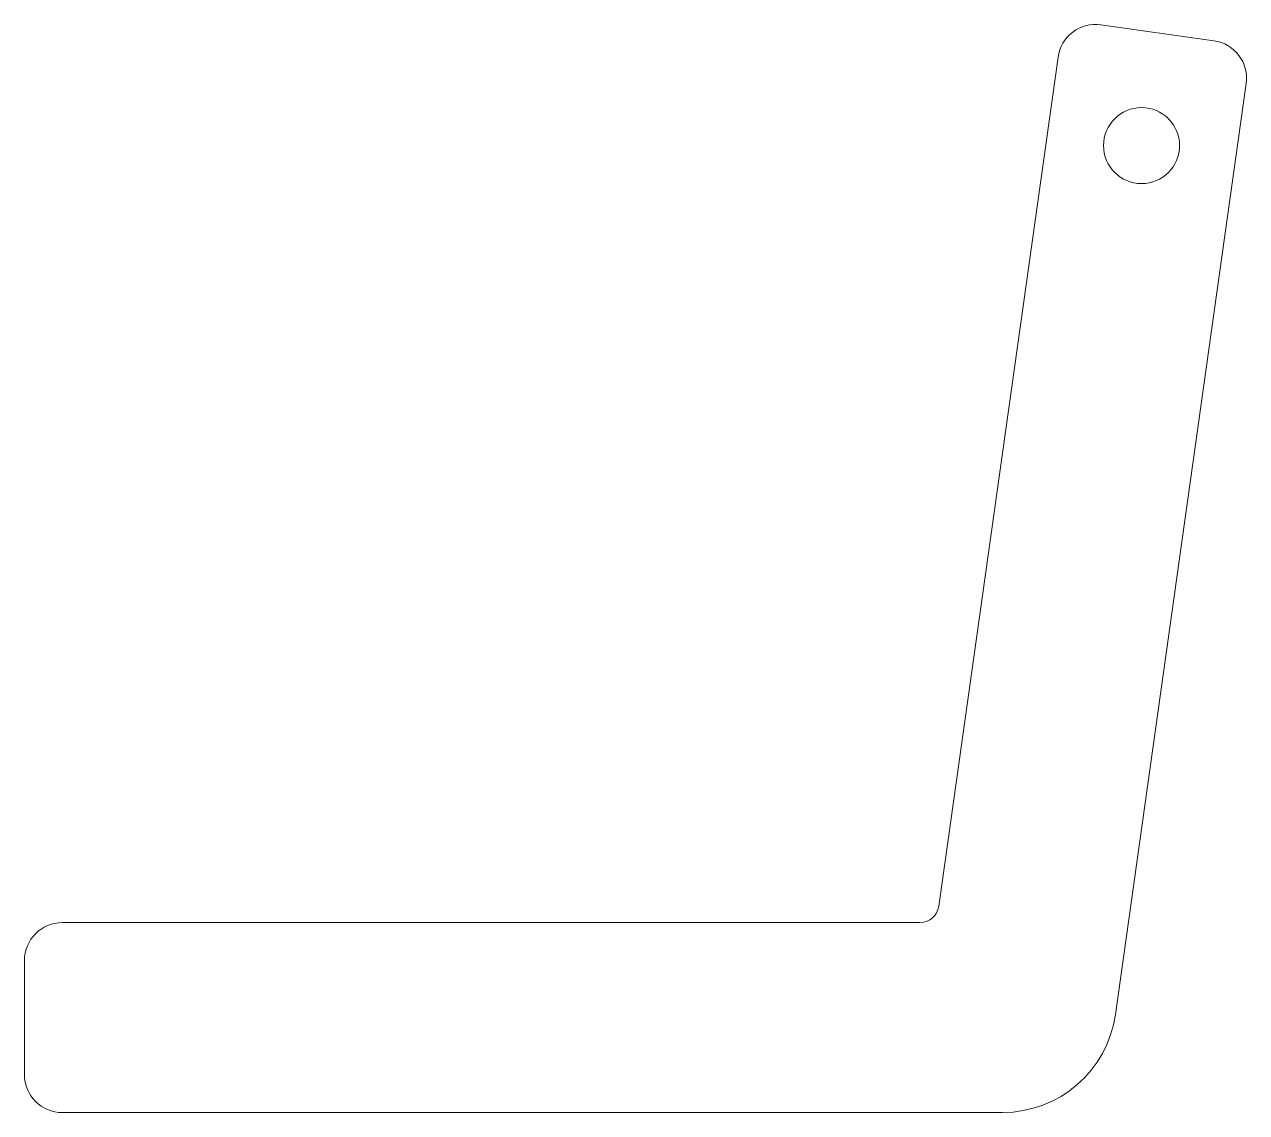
# Model space of a CAD drawing. Header units: inches. Extents: x -3.54 to 0.48, y 0 to 3.58.
import ezdxf

# ---------------------------------------------------------------- set-up
doc = ezdxf.new("R2010")
doc.units = ezdxf.units.IN
doc.header["$MEASUREMENT"] = 0

msp = doc.modelspace()

# ---------------------------------------------------------------- linework, layer by layer
at = {"color": 7, "linetype": 'Continuous', "lineweight": 15}
for p, q in [((0.3693, 3.5262), (-0.002, 3.5784)), ((-0.1432, 3.472), (-0.5357, 0.6788)), ((0.0454, 0.3228), (0.4757, 3.385)), ((-0.5976, 0.625), (-3.4183, 0.625)), ((-3.5433, 0.5), (-3.5433, 0.125)), ((-3.4183, 0), (-0.326, 0))]:
    msp.add_line(p, q, dxfattribs=at)
msp.add_circle((0.1315, 3.181), 0.125, dxfattribs=at)
for centre, radius, start, end in [((-0.0194, 3.4546), 0.125, 82, 172), ((0.352, 3.4024), 0.125, 352, 82), ((-0.5976, 0.6875), 0.0625, 270, 352), ((-3.4183, 0.5), 0.125, 90, 180), ((-0.326, 0.375), 0.375, 270, 352), ((-3.4183, 0.125), 0.125, 180, 270)]:
    msp.add_arc(centre, radius, start, end, dxfattribs=at)

doc.saveas('drawing.dxf')
